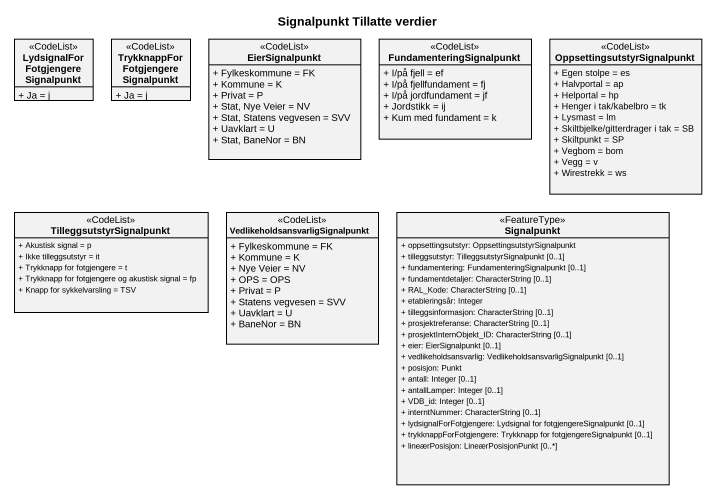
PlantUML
@startuml
title Signalpunkt Tillatte verdier
hide circle
hide empty members
skinparam classAttributeIconSize 0
class "LydsignalForFotgjengereSignalpunkt" as LydsignalForFotgjengereSigna <<CodeList>> {
  + Ja = j
}
class "TrykknappForFotgjengereSignalpunkt" as TrykknappForFotgjengereSigna <<CodeList>> {
  + Ja = j
}
class EierSignalpunkt <<CodeList>> {
  + Fylkeskommune = FK
  + Kommune = K
  + Privat = P
  + Stat, Nye Veier = NV
  + Stat, Statens vegvesen = SVV
  + Uavklart = U
  + Stat, BaneNor = BN
}
class FundamenteringSignalpunkt <<CodeList>> {
  + I/på fjell = ef
  + I/på fjellfundament = fj
  + I/på jordfundament = jf
  + Jordstikk = ij
  + Kum med fundament = k
}
class OppsettingsutstyrSignalpunkt <<CodeList>> {
  + Egen stolpe = es
  + Halvportal = ap
  + Helportal = hp
  + Henger i tak/kabelbro = tk
  + Lysmast = lm
  + Skiltbjelke/gitterdrager i tak = SB
  + Skiltpunkt = SP
  + Vegbom = bom
  + Vegg = v
  + Wirestrekk = ws
}
class TilleggsutstyrSignalpunkt <<CodeList>> {
  + Akustisk signal = p
  + Ikke tilleggsutstyr = it
  + Trykknapp for fotgjengere = t
  + Trykknapp for fotgjengere og akustisk signal = fp
  + Knapp for sykkelvarsling = TSV
}
class "VedlikeholdsansvarligSignalpunkt" as VedlikeholdsansvarligSignalp <<CodeList>> {
  + Fylkeskommune = FK
  + Kommune = K
  + Nye Veier = NV
  + OPS = OPS
  + Privat = P
  + Statens vegvesen = SVV
  + Uavklart = U
  + BaneNor = BN
}
class Signalpunkt <<FeatureType>> {
  + oppsettingsutstyr: OppsettingsutstyrSignalpunkt
  + tilleggsutstyr: TilleggsutstyrSignalpunkt [0..1]
  + fundamentering: FundamenteringSignalpunkt [0..1]
  + fundamentdetaljer: CharacterString [0..1]
  + RAL_Kode: CharacterString [0..1]
  + etableringsår: Integer
  + tilleggsinformasjon: CharacterString [0..1]
  + prosjektreferanse: CharacterString [0..1]
  + prosjektInternObjekt_ID: CharacterString [0..1]
  + eier: EierSignalpunkt [0..1]
  + vedlikeholdsansvarlig: VedlikeholdsansvarligSignalpunkt [0..1]
  + posisjon: Punkt
  + antall: Integer [0..1]
  + antallLamper: Integer [0..1]
  + VDB_id: Integer [0..1]
  + interntNummer: CharacterString [0..1]
  + lydsignalForFotgjengere: Lydsignal for fotgjengereSignalpunkt [0..1]
  + trykknappForFotgjengere: Trykknapp for fotgjengereSignalpunkt [0..1]
  + lineærPosisjon: LineærPosisjonPunkt [0..*]
}
@enduml
